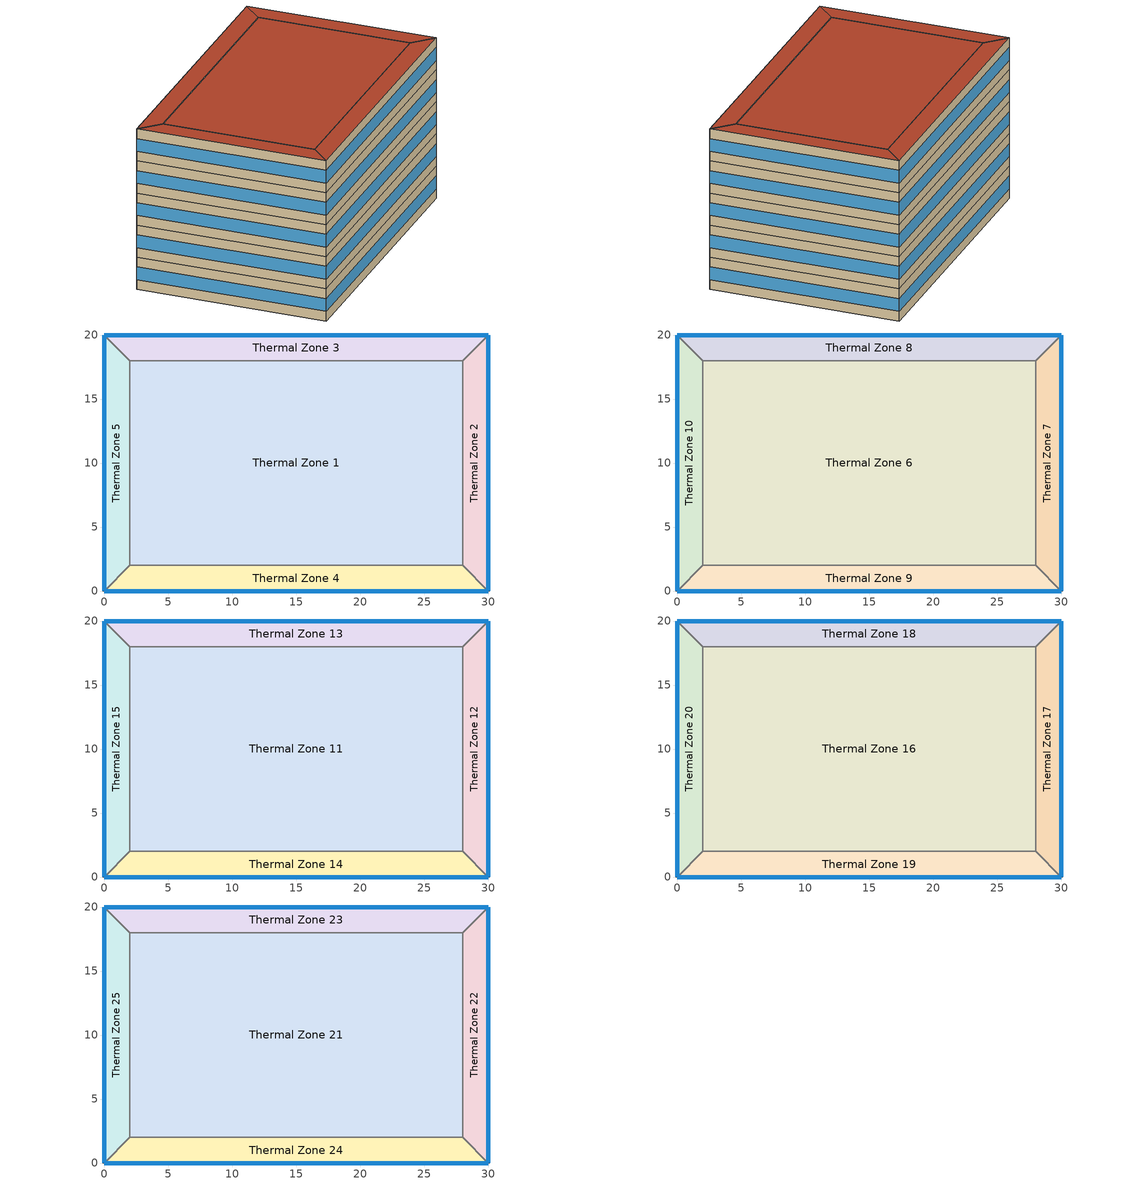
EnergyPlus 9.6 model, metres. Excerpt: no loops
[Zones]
Thermal Zone 1
 floor ground (ExtSlabCarpet): 2,2 2,18 28,18 28,2 z0
 wall to Thermal Zone 5 (Interior Wall): 2,18 2,2 z0:3.5
 wall to Thermal Zone 3 (Interior Wall): 28,18 2,18 z0:3.5
 wall to Thermal Zone 2 (Interior Wall): 28,2 28,18 z0:3.5
 wall to Thermal Zone 4 (Interior Wall): 2,2 28,2 z0:3.5
Thermal Zone 2
 floor ground (ExtSlabCarpet): 28,2 28,18 30,20 30,0 z0
 wall outside (Ext Wall): 30,0 30,20 z0:3.5
 wall to Thermal Zone 4 (Interior Wall): 28,2 30,0 z0:3.5
 wall to Thermal Zone 3 (Interior Wall): 30,20 28,18 z0:3.5
 window (Ext Window): 30,0.01 30,19.99 z1.05:2.45
Thermal Zone 3
 floor ground (ExtSlabCarpet): 2,18 0,20 30,20 28,18 z0
 wall outside (Ext Wall): 30,20 0,20 z0:3.5
 wall to Thermal Zone 5 (Interior Wall): 0,20 2,18 z0:3.5
 window (Ext Window): 29.99,20 0.01,20 z1.05:2.45
Thermal Zone 4
 floor ground (ExtSlabCarpet): 28,2 30,0 0,0 2,2 z0
 wall outside (Ext Wall): 0,0 30,0 z0:3.5
 wall to Thermal Zone 5 (Interior Wall): 2,2 0,0 z0:3.5
 window (Ext Window): 0.01,0 29.99,0 z1.05:2.45
Thermal Zone 5
 floor ground (ExtSlabCarpet): 0,20 2,18 2,2 0,0 z0
 wall outside (Ext Wall): 0,20 0,0 z0:3.5
 window (Ext Window): 0,19.99 0,0.01 z1.05:2.45
Thermal Zone 6
 floor to Thermal Zone 1 (Interior Floor): 2,2 2,18 28,18 28,2 z3.5
 wall to Thermal Zone 10 (Interior Wall): 2,18 2,2 z3.5:7
 wall to Thermal Zone 8 (Interior Wall): 28,18 2,18 z3.5:7
 wall to Thermal Zone 7 (Interior Wall): 28,2 28,18 z3.5:7
 wall to Thermal Zone 9 (Interior Wall): 2,2 28,2 z3.5:7
Thermal Zone 7
 floor to Thermal Zone 2 (Interior Floor): 28,2 28,18 30,20 30,0 z3.5
 wall outside (Ext Wall): 30,0 30,20 z3.5:7
 wall to Thermal Zone 9 (Interior Wall): 28,2 30,0 z3.5:7
 wall to Thermal Zone 8 (Interior Wall): 30,20 28,18 z3.5:7
 window (Ext Window): 30,0.01 30,19.99 z4.55:5.95
Thermal Zone 8
 floor to Thermal Zone 3 (Interior Floor): 2,18 0,20 30,20 28,18 z3.5
 wall outside (Ext Wall): 30,20 0,20 z3.5:7
 wall to Thermal Zone 10 (Interior Wall): 0,20 2,18 z3.5:7
 window (Ext Window): 29.99,20 0.01,20 z4.55:5.95
Thermal Zone 9
 floor to Thermal Zone 4 (Interior Floor): 28,2 30,0 0,0 2,2 z3.5
 wall outside (Ext Wall): 0,0 30,0 z3.5:7
 wall to Thermal Zone 10 (Interior Wall): 2,2 0,0 z3.5:7
 window (Ext Window): 0.01,0 29.99,0 z4.55:5.95
Thermal Zone 10
 floor to Thermal Zone 5 (Interior Floor): 0,20 2,18 2,2 0,0 z3.5
 wall outside (Ext Wall): 0,20 0,0 z3.5:7
 window (Ext Window): 0,19.99 0,0.01 z4.55:5.95
Thermal Zone 11
 floor to Thermal Zone 6 (Interior Floor): 2,2 2,18 28,18 28,2 z7
 wall to Thermal Zone 15 (Interior Wall): 2,18 2,2 z7:10.5
 wall to Thermal Zone 13 (Interior Wall): 28,18 2,18 z7:10.5
 wall to Thermal Zone 12 (Interior Wall): 28,2 28,18 z7:10.5
 wall to Thermal Zone 14 (Interior Wall): 2,2 28,2 z7:10.5
Thermal Zone 12
 floor to Thermal Zone 7 (Interior Floor): 28,2 28,18 30,20 30,0 z7
 wall outside (Ext Wall): 30,0 30,20 z7:10.5
 wall to Thermal Zone 14 (Interior Wall): 28,2 30,0 z7:10.5
 wall to Thermal Zone 13 (Interior Wall): 30,20 28,18 z7:10.5
 window (Ext Window): 30,0.01 30,19.99 z8.05:9.45
Thermal Zone 13
 floor to Thermal Zone 8 (Interior Floor): 2,18 0,20 30,20 28,18 z7
 wall outside (Ext Wall): 30,20 0,20 z7:10.5
 wall to Thermal Zone 15 (Interior Wall): 0,20 2,18 z7:10.5
 window (Ext Window): 29.99,20 0.01,20 z8.05:9.45
Thermal Zone 14
 floor to Thermal Zone 9 (Interior Floor): 28,2 30,0 0,0 2,2 z7
 wall outside (Ext Wall): 0,0 30,0 z7:10.5
 wall to Thermal Zone 15 (Interior Wall): 2,2 0,0 z7:10.5
 window (Ext Window): 0.01,0 29.99,0 z8.05:9.45
Thermal Zone 15
 floor to Thermal Zone 10 (Interior Floor): 0,20 2,18 2,2 0,0 z7
 wall outside (Ext Wall): 0,20 0,0 z7:10.5
 window (Ext Window): 0,19.99 0,0.01 z8.05:9.45
Thermal Zone 16
 floor to Thermal Zone 11 (Interior Floor): 2,2 2,18 28,18 28,2 z10.5
 wall to Thermal Zone 20 (Interior Wall): 2,18 2,2 z10.5:14
 wall to Thermal Zone 18 (Interior Wall): 28,18 2,18 z10.5:14
 wall to Thermal Zone 17 (Interior Wall): 28,2 28,18 z10.5:14
 wall to Thermal Zone 19 (Interior Wall): 2,2 28,2 z10.5:14
Thermal Zone 17
 floor to Thermal Zone 12 (Interior Floor): 28,2 28,18 30,20 30,0 z10.5
 wall outside (Ext Wall): 30,0 30,20 z10.5:14
 wall to Thermal Zone 19 (Interior Wall): 28,2 30,0 z10.5:14
 wall to Thermal Zone 18 (Interior Wall): 30,20 28,18 z10.5:14
 window (Ext Window): 30,0.01 30,19.99 z11.55:12.95
Thermal Zone 18
 floor to Thermal Zone 13 (Interior Floor): 2,18 0,20 30,20 28,18 z10.5
 wall outside (Ext Wall): 30,20 0,20 z10.5:14
 wall to Thermal Zone 20 (Interior Wall): 0,20 2,18 z10.5:14
 window (Ext Window): 29.99,20 0.01,20 z11.55:12.95
Thermal Zone 19
 floor to Thermal Zone 14 (Interior Floor): 28,2 30,0 0,0 2,2 z10.5
 wall outside (Ext Wall): 0,0 30,0 z10.5:14
 wall to Thermal Zone 20 (Interior Wall): 2,2 0,0 z10.5:14
 window (Ext Window): 0.01,0 29.99,0 z11.55:12.95
Thermal Zone 20
 floor to Thermal Zone 15 (Interior Floor): 0,20 2,18 2,2 0,0 z10.5
 wall outside (Ext Wall): 0,20 0,0 z10.5:14
 window (Ext Window): 0,19.99 0,0.01 z11.55:12.95
Thermal Zone 21
 floor to Thermal Zone 16 (Interior Floor): 2,2 2,18 28,18 28,2 z14
 wall to Thermal Zone 25 (Interior Wall): 2,18 2,2 z14:17.5
 wall to Thermal Zone 23 (Interior Wall): 28,18 2,18 z14:17.5
 wall to Thermal Zone 22 (Interior Wall): 28,2 28,18 z14:17.5
 wall to Thermal Zone 24 (Interior Wall): 2,2 28,2 z14:17.5
 roof outside (Ext Roof): 28,2 28,18 2,18 2,2 z17.5
Thermal Zone 22
 floor to Thermal Zone 17 (Interior Floor): 28,2 28,18 30,20 30,0 z14
 wall outside (Ext Wall): 30,0 30,20 z14:17.5
 wall to Thermal Zone 24 (Interior Wall): 28,2 30,0 z14:17.5
 wall to Thermal Zone 23 (Interior Wall): 30,20 28,18 z14:17.5
 window (Ext Window): 30,0.01 30,19.99 z15.05:16.45
 roof outside (Ext Roof): 30,0 30,20 28,18 28,2 z17.5
Thermal Zone 23
 floor to Thermal Zone 18 (Interior Floor): 2,18 0,20 30,20 28,18 z14
 wall outside (Ext Wall): 30,20 0,20 z14:17.5
 wall to Thermal Zone 25 (Interior Wall): 0,20 2,18 z14:17.5
 window (Ext Window): 29.99,20 0.01,20 z15.05:16.45
 roof outside (Ext Roof): 28,18 30,20 0,20 2,18 z17.5
Thermal Zone 24
 floor to Thermal Zone 19 (Interior Floor): 28,2 30,0 0,0 2,2 z14
 wall outside (Ext Wall): 0,0 30,0 z14:17.5
 wall to Thermal Zone 25 (Interior Wall): 2,2 0,0 z14:17.5
 window (Ext Window): 0.01,0 29.99,0 z15.05:16.45
 roof outside (Ext Roof): 2,2 0,0 30,0 28,2 z17.5
Thermal Zone 25
 floor to Thermal Zone 20 (Interior Floor): 0,20 2,18 2,2 0,0 z14
 wall outside (Ext Wall): 0,20 0,0 z14:17.5
 window (Ext Window): 0,19.99 0,0.01 z15.05:16.45
 roof outside (Ext Roof): 0,0 2,2 2,18 0,20 z17.5
[Building]
Building 1: North Axis {deg}=-0
[Site:Location]
Washington Dc Dulles IntL Ar: Latitude {deg}=38.98; Longitude {deg}=-77.47; Time Zone {hr}=-5; Elevation {m}=82
[SizingPeriod:DesignDay] Day of Month=21; Dry-Bulb Temperature Range Modifier Type=DefaultMultipliers; Barometric Pressure {Pa}=86790; Rain Indicator=No; Snow Indicator=No; Daylight Saving Time Indicator=No; Begin Environment Reset Mode=FullResetAtBeginEnvironment
Name | Month | Day Type | Maximum Dry-Bulb Temperature {C} | Daily Dry-Bulb Temperature Range {deltaC} | Humidity Condition Type | Wetbulb or DewPoint at Maximum Dry-Bulb {C} | Wind Speed {m/s} | Wind Direction {deg} | Solar Model Indicator | ASHRAE Clear Sky Optical Depth for Beam Irradiance (taub) | ASHRAE Clear Sky Optical Depth for Diffuse Irradiance (taud) | Enthalpy at Maximum Dry-Bulb {J/kg} | Sky Clearness
SALT-LAKE-CITY-IAP Ann Clg .4% Condns DB=>MWB | 7 | SummerDesignDay | 36.5 | 14.4 | Wetbulb | 17.1 | 5 | 340 | ASHRAETau | 0.339 | 2.366
SALT-LAKE-CITY-IAP Ann Clg .4% Condns DP=>MDB | 7 | SummerDesignDay | 22.5 | 14.4 | Dewpoint | 15.6 | 5 | 340 | ASHRAETau | 0.339 | 2.366
SALT-LAKE-CITY-IAP Ann Clg .4% Condns Enth=>MDB | 7 | SummerDesignDay | 30.8 | 14.4 | Enthalpy |  | 5 | 340 | ASHRAETau | 0.339 | 2.366 | 59300
SALT-LAKE-CITY-IAP Ann Clg .4% Condns WB=>MDB | 7 | SummerDesignDay | 31.2 | 14.4 | Wetbulb | 19 | 5 | 340 | ASHRAETau | 0.339 | 2.366
SALT-LAKE-CITY-IAP Ann Htg 99.6% Condns DB | 1 | WinterDesignDay | -12.4 | 0 | Wetbulb | -12.4 | 2.6 | 140 | ASHRAEClearSky |  |  |  | 0
SALT-LAKE-CITY-IAP Ann Htg Wind 99.6% Condns WS=>MCDB | 1 | WinterDesignDay | 6.8 | 0 | Wetbulb | 6.8 | 12.4 | 140 | ASHRAEClearSky |  |  |  | 0
SALT-LAKE-CITY-IAP Ann Hum_n 99.6% Condns DP=>MCDB | 1 | WinterDesignDay | -10.7 | 0 | Dewpoint | -16.2 | 2.6 | 140 | ASHRAEClearSky |  |  |  | 0
[Material] Thermal Absorptance=0.9
Name | Roughness | Thickness m | Conductivity W/m-K | Density kg/m3 | Specific Heat J/kg-K | Solar Absorptance | Visible Absorptance
wall brick | Smooth | 0.25 | 0.7 | 1800 | 829 | 0.65 | 0.65
roof concrete | MediumRough | 0.2 | 0.5 | 2243 | 837 | 0.65 | 0.65
Wall Insulation [30]; Roof Insulation [30] | MediumRough | 0.1693 | 0.049 | 265 | 836.8 | 0.7 | 0.7
F16 Acoustic tile | MediumSmooth | 0.0191 | 0.06 | 368 | 590 | 0.3 | 0.3
M11 100mm lightweight concrete | MediumRough | 0.1016 | 0.53 | 1280 | 840 | 0.5 | 0.5
MAT-CC05 4 HW CONCRETE | Rough | 0.1016 | 1.311 | 2240 | 836.8 | 0.85 | 0.85
G01a 19mm gypsum board | MediumSmooth | 0.019 | 0.16 | 800 | 1090 | 0.4 | 0.4
[Material:AirGap]
Name | Thermal Resistance m2-K/W
F04 Wall air space resistance | 0.15
F05 Ceiling air space resistance | 0.18
[Material:NoMass]
CP02 CARPET PAD: Roughness=Smooth; Thermal Resistance m2-K/W=0.1; Thermal Absorptance=0.9; Solar Absorptance=0.8; Visible Absorptance=0.8
[WindowMaterial:SimpleGlazingSystem]
Window Material Simple Glazing System: U-Factor W/m2-K=2.8; Solar Heat Gain Coefficient=0.35
[Construction]
Ext Roof: roof concrete, Roof Insulation [30]
Ext Wall: wall brick, Wall Insulation [30]
Ext Window: Window Material Simple Glazing System
ExtSlabCarpet: MAT-CC05 4 HW CONCRETE, CP02 CARPET PAD
Interior Floor: F16 Acoustic tile, F05 Ceiling air space resistance, M11 100mm lightweight concrete
Interior Wall: G01a 19mm gypsum board, F04 Wall air space resistance, G01a 19mm gypsum board
[Zone]
Thermal Zone 1; Thermal Zone 2; Thermal Zone 3; Thermal Zone 4; Thermal Zone 5: 0, 0, 0, 0, , 1, , , , , , Yes
Thermal Zone 6; Thermal Zone 7; Thermal Zone 8; Thermal Zone 9; Thermal Zone 10: 0, 0, 0, 3.5, , 1, , , , , , Yes
Thermal Zone 11; Thermal Zone 12; Thermal Zone 13; Thermal Zone 14; Thermal Zone 15: 0, 0, 0, 7, , 1, , , , , , Yes
Thermal Zone 16; Thermal Zone 17; Thermal Zone 18; Thermal Zone 19; Thermal Zone 20: 0, 0, 0, 10.5, , 1, , , , , , Yes
Thermal Zone 21; Thermal Zone 22; Thermal Zone 23; Thermal Zone 24; Thermal Zone 25: 0, 0, 0, 14, , 1, , , , , , Yes
[AvailabilityManager:Scheduled] Schedule=Always On Discrete
VAV with Reheat 1 Availability Manager; Air Loop HVAC Outdoor Air System 1 Availability Manager
[Schedule:Constant]
Always On Discrete: Hourly Value=1
